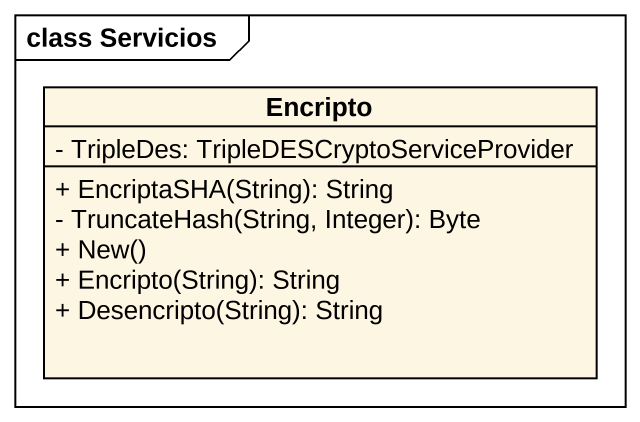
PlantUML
@startuml
mainframe class Servicios
hide circle
hide empty members
skinparam classAttributeIconSize 0
class Encripto {
  - TripleDes: TripleDESCryptoServiceProvider
  + EncriptaSHA(String): String
  - TruncateHash(String, Integer): Byte
  + New()
  + Encripto(String): String
  + Desencripto(String): String
}
@enduml
